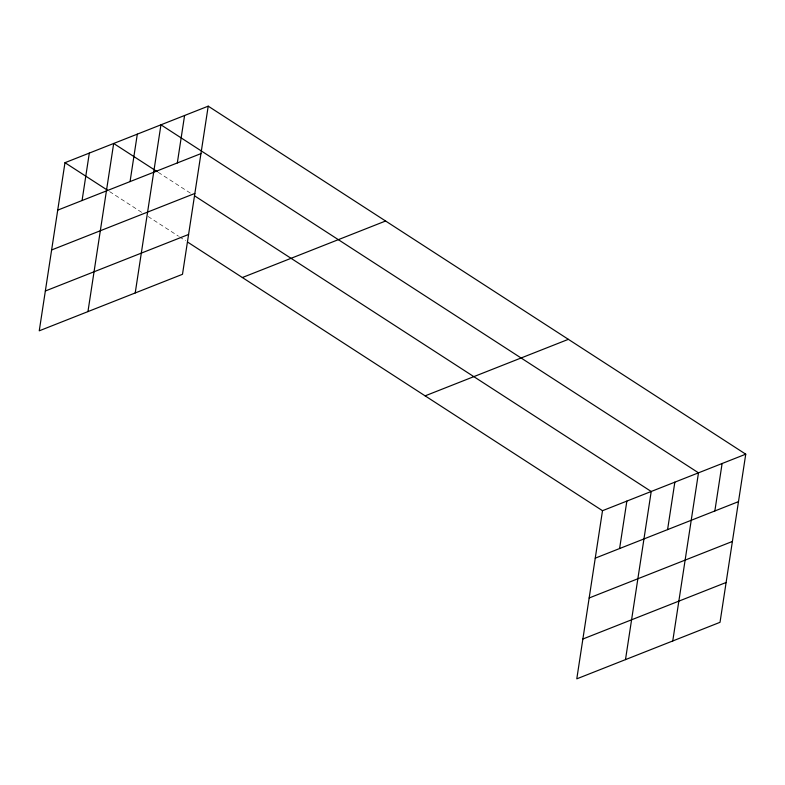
<?xml version="1.0" encoding="UTF-8"?>
<svg xmlns="http://www.w3.org/2000/svg" width="785" height="785" viewBox="0 0 785 785"><rect width="100%" height="100%" fill="white"/><g stroke="black" fill="none" stroke-linecap="round" stroke-linejoin="round"><path stroke-width="0.59" stroke-dasharray="3.92 2.94" d="M158.276 172.347L190.716 193.345M109.576 191.569L142.016 212.568M148.1 216.503L178.509 236.187M179.52 236.844L185.603 240.789"/><path stroke-width="1.18" d="M208.211 106.161L64.978 162.691L39.25 330.819L182.493 274.299L208.211 106.161L745.75 454.181L720.022 622.309L576.789 678.839L602.507 510.701L745.75 454.181M82.062 200.538L89.323 153.085M87.949 311.606L113.678 143.469L157.265 171.689M130.055 181.6L137.316 134.147M135.216 292.952L160.945 124.815L698.483 472.835L672.755 640.962M177.322 162.946L184.583 115.493M619.601 548.548L626.862 501.095M625.488 659.616L651.216 491.488L194.768 195.975M667.584 529.61L674.845 482.157M714.85 510.957L722.112 463.503M57.717 210.144L200.95 153.615M51.624 249.964L194.857 193.444M45.344 291L188.586 234.47M242.359 277.537L385.602 221.007M425.127 395.856L568.36 339.336M595.246 558.155L738.489 501.635M589.152 597.984L732.395 541.454M582.882 639.01L726.115 582.49M64.978 162.691L107.555 190.255M187.625 242.094L602.507 510.701"/></g></svg>
